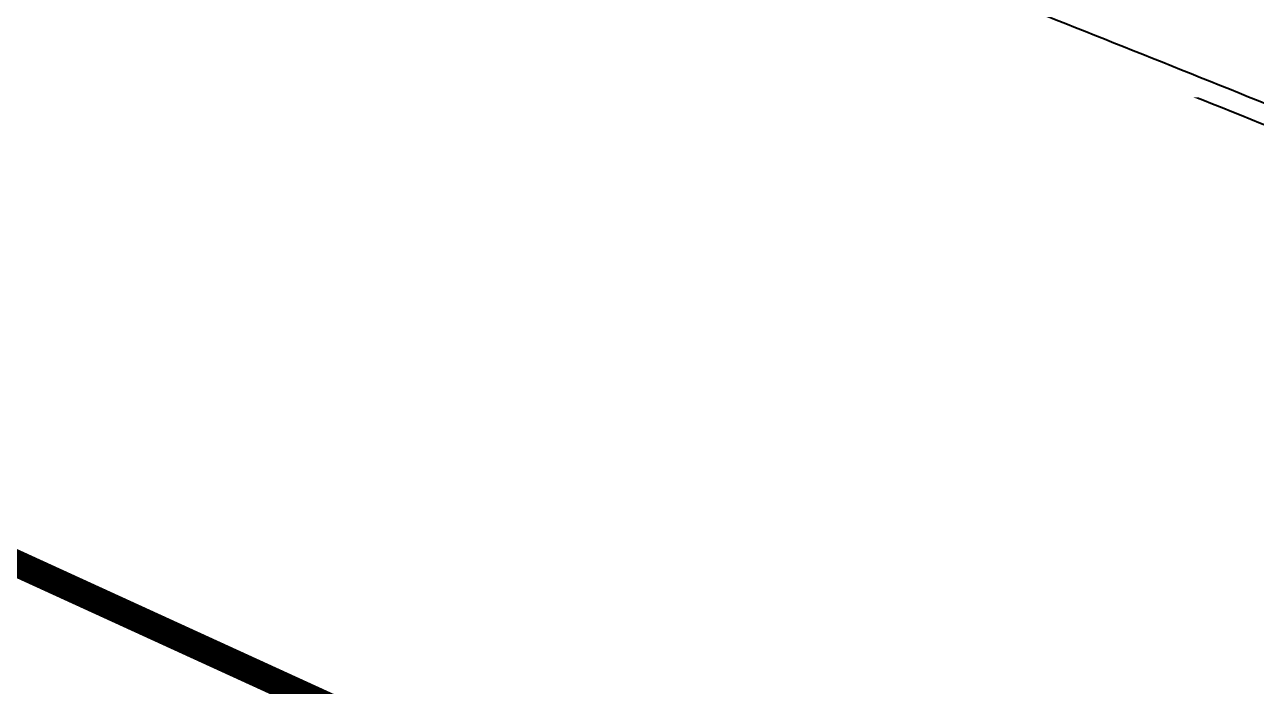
# Model space of a CAD drawing. Header units: millimetres. Extents: x 0 to 285450075, y -3000605 to 8125189010.
# Drawn here: x 6235914.1 to 6235960.24, y 5217081.77 to 5217106.56 of the extents above; entities that cross this region are included whole.
import ezdxf
from ezdxf import colors
from ezdxf.entities.mleader import LeaderData, LeaderLine
from ezdxf.math import Vec2, Vec3

# ---------------------------------------------------------------- set-up
doc = ezdxf.new("R2010")
doc.units = ezdxf.units.MM
doc.linetypes.add('15-15', pattern=[6, 1.5, -3, 1.5])
for name, color, linetype in [('!Полоса отвода', 30, 'Continuous'), ('Основное направление 30.05.Верх покрытия', 7, 'Continuous'), ('Петля 1 ось справа.Верх покрытия', 7, 'Continuous')]:
    doc.layers.add(name, color=color, linetype=linetype)
doc.layers.add('ИС_Выноски', color=3, linetype='Continuous', lineweight=18)
doc.layers.add('ИС_Размер', color=3, linetype='Continuous', lineweight=18)
doc.styles.add('ISOCPEUR', font='isocpeur.ttf', dxfattribs={"width": 0.8, "oblique": 15, "height": 2.5})
doc.linetypes.add('гр.ПОЛЬ.10', pattern='A,6.75,-2,[131,ltypeshp.shx,S=0.75,R=0,X=-0.75,Y=-0.375],-2,6.75,[130,ltypeshp.shx,S=0.75,R=270.000001,X=-8.75,Y=-0.375],0', length=17.5)

# ---------------------------------------------------------------- blocks, each defined once
blk = doc.blocks.new('_DotBlank')
at = {"color": 0, "linetype": 'ByBlock', "lineweight": -2}
blk.add_line((-0.5, 0), (-1, 0), dxfattribs=at)
blk.add_circle((0, 0), 0.5, dxfattribs=at)

msp = doc.modelspace()

# ---------------------------------------------------------------- linework, layer by layer
at = {"layer": '!Полоса отвода', "color": 30, "linetype": 'гр.ПОЛЬ.10', "true_color": 0xff7f00, "transparency": 33554687, "const_width": 1}
msp.add_lwpolyline([(6235831.711, 5217126.3306), (6235854.2173, 5217113.6468), (6235933.9046, 5217077.1761), (6235929.8447, 5217069.9366), (6235957.8055, 5217052.5577), (6235964.5076, 5217063.135), (6236015.1873, 5217040.7815), (6236051.7119, 5217027.5132), (6236081.4492, 5217021.1147), (6236126.6412, 5217002.1085), (6236205.271, 5216919.2612), (6236295.0394, 5216810.7277), (6236353.2945, 5216728.9344), (6236405.3925, 5216628.9533), (6236433.0013, 5216547.4833), (6236444.8473, 5216481.3814), (6236448.927, 5216411.2943), (6236444.039, 5216301.1185), (6236439.7153, 5216194.5959), (6236448.6625, 5216032.8425)], dxfattribs=at)
at = {"layer": 'ИС_Размер', "linetype": 'Continuous'}
msp.add_circle((6226064.7742, 5217311.3687), 148840.0322, dxfattribs=at)
at = {"layer": 'Основное направление 30.05.Верх покрытия', "color": 6, "flags": 128}
msp.add_lwpolyline([(6236261.202, 5216898.9963, 0.1018755), (6236003.0284, 5217084.6488), (6236003.026, 5217084.6498, 0.0036658), (6235991.7713, 5217089.6894, 0.0031775), (6235980.4268, 5217094.5838, 0.0026892), (6235969.0041, 5217099.3538, 0.0022008), (6235957.5141, 5217104.0204, 0.0017125), (6235945.9669, 5217108.6054, 0.0012242), (6235934.3723, 5217113.1305, 0.0007358), (6235922.7397, 5217117.618, 0.0002475), (6235911.0784, 5217122.0902), (6235911.0759, 5217122.0912), (6235620.998, 5217230.5756), (6235621.6071, 5217232.2043)], format="xyb", dxfattribs=at)

# ---------------------------------------------------------------- next in the draw order: leaders
at = {"layer": 'ИС_Выноски', "color": 3}
ml = msp.add_multileader_mtext('Standard', dxfattribs=at)
ml.set_content('ПК70+50\\P24+3х33+24', color=3, style='ISOCPEUR')
ml.set_leader_properties(color=256, linetype='ByLayer', lineweight=-1)
ml.set_arrow_properties(name='DOTBLANK')
ml.build(insert=Vec2(0, 0))
ml.multileader.update_dxf_attribs({"text_left_attachment_type": 6, "text_right_attachment_type": 6, "dogleg_length": 0.36, "arrow_head_size": 1500, "scale": 25})
ctx = ml.context
ctx.base_point, ctx.scale, ctx.char_height, ctx.arrow_head_size, ctx.landing_gap_size, ctx.plane_origin, ctx.plane_x_axis, ctx.plane_y_axis = Vec3(6236691.2056, 5217349.7238), 25, 125, 1500, 2.25, Vec3(6242724.0352, 5214845.6196), Vec3(1, 0.0000115), Vec3(-0.0000115, 1)
ctx.left_attachment, ctx.right_attachment, ctx.text_align_type = 6, 6, 1
notes = []
notes.append((ctx, [(0, (1, 1, 0), (6236671.0754, 5217349.7235), (1, 0.0000115), 20.1302, [(1, [(6236451.887, 5217068.3139)], 0, [])])]))
ctx.mtext.insert, ctx.mtext.text_direction, ctx.mtext.rotation, ctx.mtext.width, ctx.mtext.alignment, ctx.mtext.flow_direction = Vec3(6237088.6703, 5217499.7283), Vec3(1, 0.0000115), 0.0000115, 857.209003, 2, 5
ctx.mtext.has_bg_fill, ctx.mtext.bg_color, ctx.mtext.bg_scale_factor, ctx.mtext.bg_transparency, ctx.mtext.use_window_bg_color = 1, -1027028792, 1.5, 0, 1
for ctx, leaders in notes:
    for number, flags, end, landing, length, lines in leaders:
        leader = LeaderData()
        leader.index, (leader.has_last_leader_line, leader.has_dogleg_vector, leader.attachment_direction) = number, flags
        leader.last_leader_point, leader.dogleg_vector, leader.dogleg_length = Vec3(end), Vec3(landing), length
        for number, points, colour, breaks in lines:
            line = LeaderLine()
            line.index, line.vertices, line.color, line.breaks = number, Vec3.list(points), colors.encode_raw_color(colour), breaks
            leader.lines.append(line)
        ctx.leaders.append(leader)

# ---------------------------------------------------------------- next in the draw order: linework, layer by layer
at = {"layer": 'Основное направление 30.05.Верх покрытия', "color": 5, "flags": 128}
msp.add_lwpolyline([(6236261.7621, 5216899.4953, 0.1018794), (6236003.3345, 5217085.3335), (6236003.3321, 5217085.3345, 0.0036656), (6235992.0673, 5217090.3785, 0.0031773), (6235980.7141, 5217095.2766, 0.0026889), (6235969.2839, 5217100.0496, 0.0022006), (6235957.7878, 5217104.7187, 0.0017123), (6235946.2358, 5217109.3055, 0.0012239), (6235934.6377, 5217113.832, 0.0007356), (6235923.0031, 5217118.3202, 0.0002473), (6235911.3411, 5217122.7927), (6235911.3387, 5217122.7937), (6235621.2607, 5217231.278), (6235621.6071, 5217232.2043)], format="xyb", dxfattribs=at)
at = {"layer": 'Петля 1 ось справа.Верх покрытия', "color": 5, "linetype": '15-15', "flags": 128}
msp.add_lwpolyline([(6236264.7119, 5216902.1231, 0.1019003), (6236004.9465, 5217088.9396), (6236004.9441, 5217088.9406, 0.0036637), (6235993.6165, 5217093.9848, 0.0031754), (6235982.2077, 5217098.8792, 0.0026871), (6235970.7295, 5217103.6449, 0.0021988), (6235959.1925, 5217108.3033, 0.0017105), (6235947.6071, 5217112.8763, 0.0012222), (6235935.9827, 5217117.386, 0.0007339), (6235924.3289, 5217121.8547, 0.0002456), (6235912.6547, 5217126.3051), (6235912.6522, 5217126.3061), (6235622.5757, 5217234.7899)], format="xyb", dxfattribs=at)

doc.saveas('drawing.dxf')
